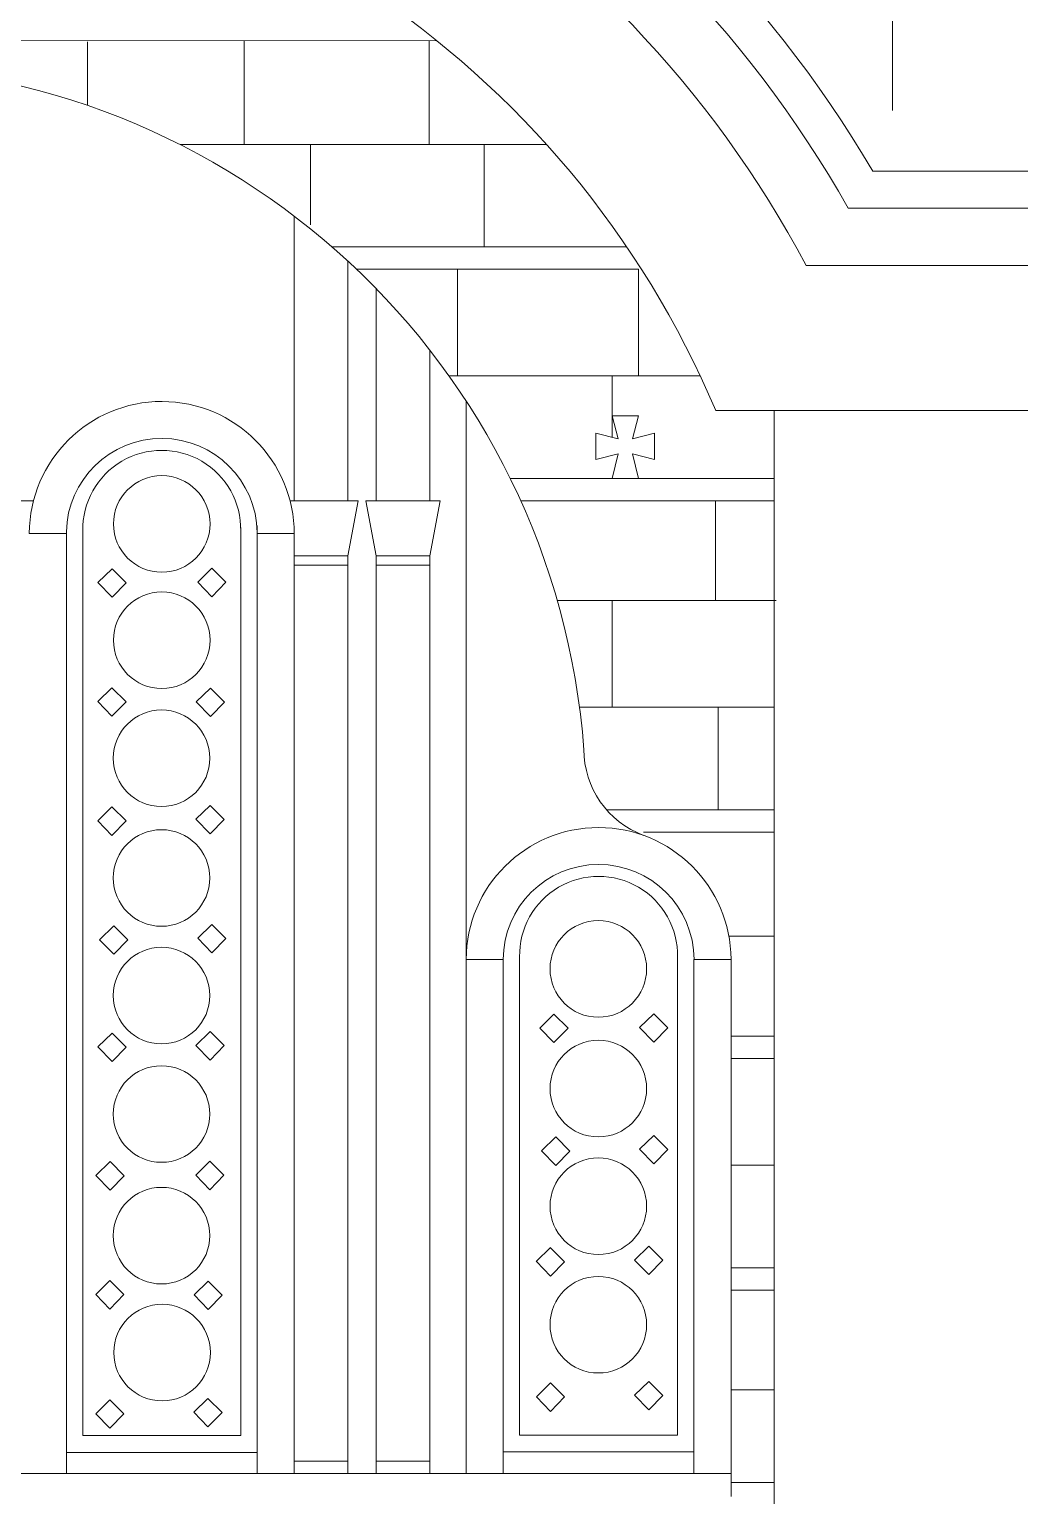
# Model space of a CAD drawing. Header units: millimetres. Extents: x -490789 to -449459, y 209001 to 327650.
# Drawn here: x -469414 to -466049, y 222303 to 227286 of the extents above; entities that cross this region are included whole.
import ezdxf

# ---------------------------------------------------------------- set-up
doc = ezdxf.new("R2010")
doc.units = ezdxf.units.MM
doc.header["$MEASUREMENT"] = 0
for name, color, linetype, lineweight in [('0_Ном._пера__7_Ном._пера__15_Ном._пера__15', 15, 'Continuous', 18), ('0_Ном._пера__7_Ном._пера__1_Ном._пера__1', 1, 'Continuous', 18), ('0_Ном._пера__7_Ном._пера__5_Ном._пера__5', 5, 'Continuous', 18), ('0_Ном._пера__7_Ном._пера__7_Ном._пера__1', 1, 'Continuous', 18), ('0_Ном._пера__7_Ном._пера__7_Ном._пера__7', 7, 'Continuous', 18), ('0_Ном_пера__1_Ном_пера__1_Ном_пера__1_Ном._пера__1_Ном_пера__1_Ном_пера__1_Ном_пера__1_Ном_пера__1_Ном_пера__1_Ном_пера__1_Ном_пера__1_Ном_пера__1_Ном_пера__1_Ном_пера__1_Ном_пера__1_Ном_пера__1_Ном_пера__1_Ном_пера__1_Ном_пера__1_Ном_пера__1_Ном_пера___D_Ном._пера__1', 1, 'Continuous', 18), ('0_Ном_пера__1_Ном_пера__1_Ном_пера__1_Ном_пера__1_Ном_пера__1_Ном_пера__1_Ном_пера__1_Ном_пера__1_Ном_пера__1_Ном_пера__1_Ном._пера__1_Ном_пера__1_Ном_пера__1_Ном_пера__1_Ном_пера__1_Ном_пера__1_Ном_пера__1_Ном_пера__1_Ном_пера__1_Ном_пера__1_Ном_пера___D_Ном._пера__1', 1, 'Continuous', 18), ('0_Ном_пера__5_Ном_пера__5_Ном_пера__5_Ном_пера__5_Ном_пера__5_Ном_пера__5_Ном_пера__5_Ном_пера__5_Ном_пера__5_Ном_пера__5_Ном_пера__5_Ном_пера__5_Ном_пера__5_Ном_пера__5_Ном_пера__5_Ном_пера__5_Ном._пера__5_Ном_пера__5_Ном_пера__5_Ном_пера__5_Ном_пера___7_Ном._пера__5', 5, 'Continuous', 18), ('0_Ном_пера__7_Ном._пера__7_Ном_пера__7_Ном_пера__7_Ном_пера__7_Ном_пера__7_Ном_пера__7_Ном_пера__7_Ном_пера__7_Ном_пера__7_Ном_пера__7_Ном_пера__7_Ном_пера__7_Ном_пера__7_Ном_пера__7_Ном_пера__7_Ном_пера__7_Ном_пера__7_Ном_пера__7_Ном_пера__7_Ном_пера___7_Ном._пера__7', 7, 'Continuous', 18), ('0_Ном_пера__7_Ном_пера__7_Ном._пера__7_Ном_пера__7_Ном_пера__7_Ном_пера__7_Ном_пера__7_Ном_пера__7_Ном_пера__7_Ном_пера__7_Ном_пера__7_Ном_пера__7_Ном_пера__7_Ном_пера__7_Ном_пера__7_Ном_пера__7_Ном_пера__7_Ном_пера__7_Ном_пера__7_Ном_пера__7_Ном_пера___3_Ном._пера__7', 7, 'Continuous', 18), ('0_Ном_пера__7_Ном_пера__7_Ном_пера__7_Ном._пера__7_Ном_пера__7_Ном_пера__7_Ном_пера__7_Ном_пера__7_Ном_пера__7_Ном_пера__7_Ном_пера__7_Ном_пера__7_Ном_пера__7_Ном_пера__7_Ном_пера__7_Ном_пера__7_Ном_пера__7_Ном_пера__7_Ном_пера__7_Ном_пера__7_Ном_пера___5_Ном._пера__7', 7, 'Continuous', 18), ('0_Ном_пера__7_Ном_пера__7_Ном_пера__7_Ном_пера__7_Ном_пера__7_Ном_пера__7_Ном_пера__7_Ном_пера__7_Ном_пера__7_Ном._пера__7_Ном_пера__7_Ном_пера__7_Ном_пера__7_Ном_пера__7_Ном_пера__7_Ном_пера__7_Ном_пера__7_Ном_пера__7_Ном_пера__7_Ном_пера__7_Ном_пера___7_Ном._пера__7', 7, 'Continuous', 18), ('0_Ном_пера__7_Ном_пера__7_Ном_пера__7_Ном_пера__7_Ном_пера__7_Ном_пера__7_Ном_пера__7_Ном_пера__7_Ном_пера__7_Ном_пера__7_Ном_пера__7_Ном_пера__7_Ном_пера__7_Ном_пера__7_Ном_пера__7_Ном._пера__7_Ном_пера__7_Ном._пера__7_Ном_пера__7_Ном._пера__7_Ном_пера_2_Ном._пера__7', 7, 'Continuous', 18), ('0_Ном_пера__7_Ном_пера__7_Ном_пера__7_Ном_пера__7_Ном_пера__7_Ном_пера__7_Ном_пера__7_Ном_пера__7_Ном_пера__7_Ном_пера__7_Ном_пера__7_Ном_пера__7_Ном_пера__7_Ном_пера__7_Ном_пера__7_Ном_пера__7_Ном_пера__7_Ном_пера__7_Ном._пера__7_Ном_пера__7_Ном._пера__5_Ном._пера__7', 7, 'Continuous', 18), ('0_Ном_пера__7_Ном_пера__7_Ном_пера__7_Ном_пера__7_Ном_пера__7_Ном_пера__7_Ном_пера__7_Ном_пера__7_Ном_пера__7_Ном_пера__7_Ном_пера__7_Ном_пера__7_Ном_пера__7_Ном_пера__7_Ном_пера__7_Ном_пера__7_Ном_пера__7_Ном_пера__7_Ном_пера__7_Ном_пера__7_Ном_пера__7_8_Ном._пера__1', 1, 'Continuous', 18), ('0_Ном_пера__7_Ном_пера__7_Ном_пера__7_Ном_пера__7_Ном_пера__7_Ном_пера__7_Ном_пера__7_Ном_пера__7_Ном_пера__7_Ном_пера__7_Ном_пера__7_Ном_пера__7_Ном_пера__7_Ном_пера__7_Ном_пера__7_Ном_пера__7_Ном_пера__7_Ном_пера__7_Ном_пера__7_Ном_пера__7_Ном_пера__7_C_Ном._пера__1', 1, 'Continuous', 18), ('0_Ном_пера__7_Ном_пера__7_Ном_пера__7_Ном_пера__7_Ном_пера__7_Ном_пера__7_Ном_пера__7_Ном_пера__7_Ном_пера__7_Ном_пера__7_Ном_пера__7_Ном_пера__7_Ном_пера__7_Ном_пера__7_Ном_пера__7_Ном_пера__7_Ном_пера__7_Ном_пера__7_Ном_пера__7_Ном_пера__7_Ном_пера__7_C_Ном._пера__7', 7, 'Continuous', 18), ('hatch_Ном_пера__254_Ном_пера__254_Ном_пера__254_Ном._пера__254_Ном_пера__254_Ном._пера__9_Ном_пера__9_Ном_пера__9_Ном_пера__12_Ном_пера__12_Ном_пера__12_Ном_пера__12_Ном_пера__12_Ном_пера__12_Ном_пера__1_Ном_пера__1_Ном_пера__1_Ном_пера__1_Ном_пера__1_Н_B_Ном._пера__1', 1, 'Continuous', 18), ('Line 0.25_Ном_пера__7_Ном_пера__7_Ном_пера__7_Ном_пера__7_Ном_пера__7_Ном_пера__7_Ном_пера__7_Ном_пера__7_Ном_пера__7_Ном_пера__7_Ном_пера__7_Ном._пера__7_Ном._пера__8_Ном._пера__8_Ном._пера__8_Ном._пера__8_Ном._пера__8', 8, 'Continuous', 18)]:
    doc.layers.add(name, color=color, linetype=linetype, lineweight=lineweight)

msp = doc.modelspace()

# ---------------------------------------------------------------- linework, layer by layer
at = {"layer": '0_Ном._пера__7_Ном._пера__15_Ном._пера__15', "linetype": 'Continuous'}
msp.add_line((-465984, 225990.2), (-466883.3, 225990.2), dxfattribs=at)
at = {"layer": '0_Ном._пера__7_Ном._пера__1_Ном._пера__1', "linetype": 'Continuous'}
msp.add_line((-466883.3, 223863.8), (-467030.1, 223863.8), dxfattribs=at)
at = {"layer": '0_Ном._пера__7_Ном._пера__5_Ном._пера__5', "linetype": 'Continuous'}
for centre in [(-468964.3, 225604.7), (-468964.3, 225209.5), (-468964.3, 225209.5), (-468965.1, 224808.4), (-468965.1, 224808.4), (-468965.1, 224401.6), (-468965.1, 224401.6), (-467481, 224092.6), (-468965.1, 224002), (-468965.1, 224002), (-467481, 223685.8), (-467481, 223685.8), (-468965.1, 223599.4), (-467481, 223286.1), (-467481, 223286.1), (-468965.1, 223186.2), (-468965.1, 223186.2), (-467481, 222883.5), (-468963.2, 222788.8)]:
    msp.add_circle(centre, 164.1, dxfattribs=at)
at = {"layer": '0_Ном._пера__7_Ном._пера__7_Ном._пера__1', "linetype": 'Continuous'}
for centre, radius, start, end in [((-468964.3, 225570.8), 450, 0, 179.7617), ((-468964.3, 225571.1), 324.3, 0.7789, 178.7941), ((-467480.1, 224123.1), 450, 0.2357, 179.7617), ((-467480.1, 224123.4), 324.3, 0.27, 179.73)]:
    msp.add_arc(centre, radius, start, end, dxfattribs=at)
at = {"layer": '0_Ном._пера__7_Ном._пера__7_Ном._пера__7', "linetype": 'Continuous'}
for p, q in [((-468458.5, 226894.6), (-468458.5, 226620.7)), ((-466548.2, 226803.5), (-465626.1, 226803.5)), ((-466631.9, 226677.9), (-465764.4, 226677.9)), ((-468514.3, 226650.8), (-468514.3, 225683.3)), ((-468331.7, 226497.7), (-468331.7, 225683.3)), ((-465983.3, 226482.8), (-466774.9, 226482.8)), ((-467959.4, 226470.2), (-467959.4, 226107.6)), ((-468235.5, 226404), (-468235.5, 225683.3)), ((-468053, 226194.6), (-468053, 225683.3)), ((-466883.3, 225990.2), (-467082.6, 225990.2)), ((-467082.2, 225990.2), (-466883.3, 225990.2)), ((-466883.3, 225990.2), (-466883.3, 219305.6)), ((-469604.3, 225683.3), (-469400, 225683.3)), ((-468528.6, 225683.3), (-468296.6, 225683.3)), ((-468332.1, 225496.3), (-468296.6, 225683.3)), ((-468271, 225683.3), (-468017.8, 225683.3)), ((-468235.5, 225496.3), (-468271, 225683.3)), ((-468053.3, 225496.3), (-468017.8, 225683.3)), ((-469232.5, 225592.2), (-469232.5, 222507)), ((-468696.1, 225592.3), (-468696.1, 222507)), ((-468640, 225599.1), (-468640, 222377.8)), ((-468514.3, 225585.5), (-468514.3, 222377.8)), ((-469288.5, 225577.9), (-469288.5, 222377.8)), ((-468331.7, 225496.3), (-468514.3, 225496.3)), ((-468331.7, 225496.3), (-468331.7, 222378.1)), ((-468235.5, 225496.3), (-468235.5, 222377.8)), ((-468053, 225496.3), (-468235.5, 225496.3)), ((-468053, 225496.3), (-468053, 222378.1)), ((-468696.1, 225442.5), (-468696.1, 223610.9)), ((-468640, 225431.3), (-468640, 223029.6)), ((-468514.3, 225464.6), (-468331.7, 225464.6)), ((-468235.5, 225464.6), (-468053, 225464.6)), ((-468514.3, 225428.1), (-468514.3, 223029.6)), ((-468514.3, 225428.1), (-468514.3, 223029.6)), ((-468514.3, 225427.9), (-468514.3, 223029.6)), ((-468514.3, 225427.9), (-468514.3, 223029.6)), ((-468514.3, 225427.9), (-468514.3, 223029.6)), ((-468514.3, 225427.9), (-468514.3, 223029.6)), ((-466876.5, 225344.6), (-467620.6, 225344.6)), ((-467211.9, 224144.6), (-467211.9, 222508.3)), ((-467804.3, 224127.7), (-467804.3, 222378.1)), ((-467748.3, 224133), (-467748.3, 222508.3)), ((-467155.9, 224124.9), (-467155.9, 222378.2)), ((-466884.1, 222662.1), (-467030.1, 222662.1)), ((-469232.5, 222507), (-468696.1, 222507)), ((-467748.3, 222508.3), (-467211.9, 222508.3)), ((-469288.5, 222449.8), (-468640, 222449.8)), ((-467804.3, 222451.1), (-467155.9, 222451.1)), ((-468514.3, 222420.3), (-468331.7, 222420.3)), ((-468235.5, 222420.3), (-468053, 222420.3)), ((-473078.6, 222377.8), (-467030.1, 222378.2)), ((-468206, 222378.1), (-467557.5, 222378.1))]:
    msp.add_line(p, q, dxfattribs=at)
for centre, radius, start, end in [((-470054.3, 224734.6), 4071, 30.5449, 149.4551), ((-470054.3, 224734.6), 3936, 29.5894, 150.4133), ((-470054.3, 224734.6), 3716.6, 28.0623, 151.9407), ((-470054.3, 224734.6), 3226.5, 22.9021, 157.0979), ((-470035.6, 224651.2), 2512.5, 4.2317, 175.8912), ((-468964.3, 225586.5), 268.3, 358.7614, 181.2231), ((-467480.1, 224138.8), 268.3, 358.7614, 181.2231)]:
    msp.add_arc(centre, radius, start, end, dxfattribs=at)
at = {"layer": '0_Ном_пера__1_Ном_пера__1_Ном_пера__1_Ном._пера__1_Ном_пера__1_Ном_пера__1_Ном_пера__1_Ном_пера__1_Ном_пера__1_Ном_пера__1_Ном_пера__1_Ном_пера__1_Ном_пера__1_Ном_пера__1_Ном_пера__1_Ном_пера__1_Ном_пера__1_Ном_пера__1_Ном_пера__1_Ном_пера__1_Ном_пера___D_Ном._пера__1', "linetype": 'Continuous'}
for p, q in [((-468029.9, 227246.9), (-472077.8, 227247.6)), ((-467384.5, 226546.3), (-468385.9, 226546.3)), ((-467344.4, 226470.2), (-468302.4, 226470.2)), ((-467780.6, 225759.3), (-466882.6, 225759.3)), ((-467744.8, 225683.3), (-466883.3, 225683.3)), ((-467453.3, 224633.7), (-466883.3, 224633.7)), ((-467327.2, 224557.6), (-466883.3, 224557.6)), ((-467030.1, 223863.8), (-466961.2, 223863.8)), ((-467030.1, 223787.8), (-466883.3, 223787.8)), ((-467030.1, 223076.8), (-466883.3, 223076.8)), ((-467030.1, 223000.8), (-466883.3, 223000.8)), ((-467030.1, 222347.1), (-466883.3, 222347.1))]:
    msp.add_line(p, q, dxfattribs=at)
at = {"layer": '0_Ном_пера__1_Ном_пера__1_Ном_пера__1_Ном_пера__1_Ном_пера__1_Ном_пера__1_Ном_пера__1_Ном_пера__1_Ном_пера__1_Ном_пера__1_Ном._пера__1_Ном_пера__1_Ном_пера__1_Ном_пера__1_Ном_пера__1_Ном_пера__1_Ном_пера__1_Ном_пера__1_Ном_пера__1_Ном_пера__1_Ном_пера___D_Ном._пера__1', "linetype": 'Continuous'}
msp.add_line((-467290.3, 225913.7), (-467290.3, 225823.4), dxfattribs=at)
at = {"layer": '0_Ном_пера__5_Ном_пера__5_Ном_пера__5_Ном_пера__5_Ном_пера__5_Ном_пера__5_Ном_пера__5_Ном_пера__5_Ном_пера__5_Ном_пера__5_Ном_пера__5_Ном_пера__5_Ном_пера__5_Ном_пера__5_Ном_пера__5_Ном_пера__5_Ном._пера__5_Ном_пера__5_Ном_пера__5_Ном_пера__5_Ном_пера___7_Ном._пера__5', "linetype": 'Continuous'}
for p, q in [((-469133.1, 225452.6), (-469181.3, 225405.4)), ((-469133.1, 225452.6), (-469085.4, 225404.9)), ((-468793.9, 225454), (-468842.2, 225406.8)), ((-468793.9, 225454), (-468746.2, 225406.3)), ((-469181.3, 225405.4), (-469133.1, 225356)), ((-469085.4, 225404.9), (-469133.1, 225356)), ((-468842.2, 225406.8), (-468793.9, 225357.4)), ((-468746.2, 225406.3), (-468793.9, 225357.4)), ((-469133.5, 225048.3), (-469181.7, 225001.2)), ((-469133.5, 225048.3), (-469085.8, 225000.7)), ((-468799.2, 225046.9), (-468847.4, 224999.8)), ((-468799.2, 225046.9), (-468751.5, 224999.3)), ((-469181.7, 225001.2), (-469133.5, 224951.7)), ((-469085.8, 225000.7), (-469133.5, 224951.7)), ((-468847.4, 224999.8), (-468799.2, 224950.3)), ((-468751.5, 224999.3), (-468799.2, 224950.3)), ((-469133.5, 224643.1), (-469181.7, 224596)), ((-469133.5, 224643.1), (-469085.8, 224595.4)), ((-468800.3, 224648.3), (-468848.5, 224601.1)), ((-468800.3, 224648.3), (-468752.6, 224600.6)), ((-469181.7, 224596), (-469133.5, 224546.5)), ((-469085.8, 224595.4), (-469133.5, 224546.5)), ((-468848.5, 224601.1), (-468800.3, 224551.6)), ((-468752.6, 224600.6), (-468800.3, 224551.6)), ((-469127.2, 224238.9), (-469175.4, 224191.7)), ((-469127.2, 224238.9), (-469079.5, 224191.2)), ((-468794, 224244), (-468842.3, 224196.9)), ((-468794, 224244), (-468746.3, 224196.3)), ((-469175.4, 224191.7), (-469127.2, 224142.3)), ((-469079.5, 224191.2), (-469127.2, 224142.3)), ((-468842.3, 224196.9), (-468794, 224147.4)), ((-468746.3, 224196.3), (-468794, 224147.4)), ((-467631.6, 223938.9), (-467679.8, 223891.7)), ((-467631.6, 223938.9), (-467583.9, 223891.2)), ((-467292.5, 223940.3), (-467340.7, 223893.1)), ((-467292.5, 223940.3), (-467244.8, 223892.6)), ((-467679.8, 223891.7), (-467631.6, 223842.3)), ((-467583.9, 223891.2), (-467631.6, 223842.3)), ((-467340.7, 223893.1), (-467292.5, 223843.7)), ((-467244.8, 223892.6), (-467292.5, 223843.7)), ((-469133, 223874.5), (-469181.3, 223827.3)), ((-469133, 223874.5), (-469085.3, 223826.8)), ((-468799.9, 223879.6), (-468848.1, 223832.5)), ((-468799.9, 223879.6), (-468752.2, 223832)), ((-469181.3, 223827.3), (-469133, 223777.9)), ((-469085.3, 223826.8), (-469133, 223777.9)), ((-468848.1, 223832.5), (-468799.9, 223783)), ((-468752.2, 223832), (-468799.9, 223783)), ((-467625.7, 223521.5), (-467674, 223474.3)), ((-467625.7, 223521.5), (-467578.1, 223473.8)), ((-467292.6, 223526.6), (-467340.8, 223479.5)), ((-467292.6, 223526.6), (-467244.9, 223478.9)), ((-469140, 223437.6), (-469188.3, 223390.4)), ((-469140, 223437.6), (-469092.3, 223389.9)), ((-468800.9, 223439), (-468849.1, 223391.8)), ((-468800.9, 223439), (-468753.2, 223391.3)), ((-467674, 223474.3), (-467625.7, 223424.9)), ((-467578.1, 223473.8), (-467625.7, 223424.9)), ((-467340.8, 223479.5), (-467292.6, 223430)), ((-467244.9, 223478.9), (-467292.6, 223430)), ((-469188.3, 223390.4), (-469140, 223341)), ((-469092.3, 223389.9), (-469140, 223341)), ((-468849.1, 223391.8), (-468800.9, 223342.4)), ((-468753.2, 223391.3), (-468800.9, 223342.4)), ((-467643.5, 223145.5), (-467691.7, 223098.3)), ((-467643.1, 223145.3), (-467595.4, 223097.6)), ((-467309.9, 223150.4), (-467358.2, 223103.3)), ((-467309.9, 223150.4), (-467262.2, 223102.7)), ((-467691.3, 223098.1), (-467643.1, 223048.7)), ((-467595.4, 223097.6), (-467643.1, 223048.7)), ((-467358.2, 223103.3), (-467309.9, 223053.8)), ((-467262.2, 223102.7), (-467309.9, 223053.8)), ((-469140.4, 223033.4), (-469188.7, 222986.2)), ((-469140.4, 223033.4), (-469092.7, 222985.7)), ((-468806.2, 223032), (-468854.4, 222984.8)), ((-468806.2, 223032), (-468758.5, 222984.3)), ((-469188.7, 222986.2), (-469140.4, 222936.8)), ((-469092.7, 222985.7), (-469140.4, 222936.8)), ((-468854.4, 222984.8), (-468806.2, 222935.4)), ((-468758.5, 222984.3), (-468806.2, 222935.4)), ((-467309.9, 222690.7), (-467358.2, 222643.6)), ((-467309.9, 222690.7), (-467262.2, 222643)), ((-467643.1, 222685.6), (-467691.3, 222638.4)), ((-467643.1, 222685.6), (-467595.4, 222637.9)), ((-467358.2, 222643.6), (-467309.9, 222594.1)), ((-467262.2, 222643), (-467309.9, 222594.1)), ((-469140.4, 222628.1), (-469188.7, 222581)), ((-469140.4, 222628.1), (-469092.7, 222580.4)), ((-468807.3, 222633.3), (-468855.5, 222586.1)), ((-468807.3, 222633.3), (-468759.6, 222585.6)), ((-467691.3, 222638.4), (-467643.1, 222589)), ((-467595.4, 222637.9), (-467643.1, 222589)), ((-469188.7, 222581), (-469140.4, 222531.5)), ((-469092.7, 222580.4), (-469140.4, 222531.5)), ((-468855.5, 222586.1), (-468807.3, 222536.7)), ((-468759.6, 222585.6), (-468807.3, 222536.7))]:
    msp.add_line(p, q, dxfattribs=at)
at = {"layer": '0_Ном_пера__7_Ном._пера__7_Ном_пера__7_Ном_пера__7_Ном_пера__7_Ном_пера__7_Ном_пера__7_Ном_пера__7_Ном_пера__7_Ном_пера__7_Ном_пера__7_Ном_пера__7_Ном_пера__7_Ном_пера__7_Ном_пера__7_Ном_пера__7_Ном_пера__7_Ном_пера__7_Ном_пера__7_Ном_пера__7_Ном_пера___7_Ном._пера__7', "linetype": 'Continuous'}
for p, q in [((-468056.1, 226894.6), (-468056.1, 227247.6)), ((-467868.4, 226546.3), (-467868.4, 226894.6)), ((-467344.4, 226107.6), (-467344.4, 226470.2)), ((-467083.2, 225344.6), (-467083.2, 225683.3))]:
    msp.add_line(p, q, dxfattribs=at)
at = {"layer": '0_Ном_пера__7_Ном_пера__7_Ном._пера__7_Ном_пера__7_Ном_пера__7_Ном_пера__7_Ном_пера__7_Ном_пера__7_Ном_пера__7_Ном_пера__7_Ном_пера__7_Ном_пера__7_Ном_пера__7_Ном_пера__7_Ном_пера__7_Ном_пера__7_Ном_пера__7_Ном_пера__7_Ном_пера__7_Ном_пера__7_Ном_пера___3_Ном._пера__7', "linetype": 'Continuous'}
msp.add_line((-468684.7, 226894.6), (-468684.7, 227247.6), dxfattribs=at)
at = {"layer": '0_Ном_пера__7_Ном_пера__7_Ном_пера__7_Ном._пера__7_Ном_пера__7_Ном_пера__7_Ном_пера__7_Ном_пера__7_Ном_пера__7_Ном_пера__7_Ном_пера__7_Ном_пера__7_Ном_пера__7_Ном_пера__7_Ном_пера__7_Ном_пера__7_Ном_пера__7_Ном_пера__7_Ном_пера__7_Ном_пера__7_Ном_пера___5_Ном._пера__7', "linetype": 'Continuous'}
for p, q in [((-469216.3, 227243.5), (-469216.3, 227026.4)), ((-467433.7, 226107.6), (-467433.7, 225899))]:
    msp.add_line(p, q, dxfattribs=at)
at = {"layer": '0_Ном_пера__7_Ном_пера__7_Ном_пера__7_Ном_пера__7_Ном_пера__7_Ном_пера__7_Ном_пера__7_Ном_пера__7_Ном_пера__7_Ном._пера__7_Ном_пера__7_Ном_пера__7_Ном_пера__7_Ном_пера__7_Ном_пера__7_Ном_пера__7_Ном_пера__7_Ном_пера__7_Ном_пера__7_Ном_пера__7_Ном_пера___7_Ном._пера__7', "linetype": 'Continuous'}
for p, q in [((-468900.9, 226894.6), (-467657.5, 226894.6)), ((-467135, 226107.6), (-467988.2, 226107.6)), ((-466883.3, 224981.9), (-467544.9, 224981.9)), ((-466883.3, 223425.1), (-467030.1, 223425.1)), ((-466883.3, 223425.1), (-467030.1, 223425.1))]:
    msp.add_line(p, q, dxfattribs=at)
at = {"layer": '0_Ном_пера__7_Ном_пера__7_Ном_пера__7_Ном_пера__7_Ном_пера__7_Ном_пера__7_Ном_пера__7_Ном_пера__7_Ном_пера__7_Ном_пера__7_Ном_пера__7_Ном_пера__7_Ном_пера__7_Ном_пера__7_Ном_пера__7_Ном._пера__7_Ном_пера__7_Ном._пера__7_Ном_пера__7_Ном._пера__7_Ном_пера_2_Ном._пера__7', "linetype": 'Continuous'}
msp.add_line((-467030.1, 224124.9), (-467030.1, 222299.5), dxfattribs=at)
at = {"layer": '0_Ном_пера__7_Ном_пера__7_Ном_пера__7_Ном_пера__7_Ном_пера__7_Ном_пера__7_Ном_пера__7_Ном_пера__7_Ном_пера__7_Ном_пера__7_Ном_пера__7_Ном_пера__7_Ном_пера__7_Ном_пера__7_Ном_пера__7_Ном_пера__7_Ном_пера__7_Ном_пера__7_Ном._пера__7_Ном_пера__7_Ном._пера__5_Ном._пера__7', "linetype": 'Continuous'}
msp.add_line((-466883.3, 224204.4), (-467037.5, 224204.4), dxfattribs=at)
at = {"layer": '0_Ном_пера__7_Ном_пера__7_Ном_пера__7_Ном_пера__7_Ном_пера__7_Ном_пера__7_Ном_пера__7_Ном_пера__7_Ном_пера__7_Ном_пера__7_Ном_пера__7_Ном_пера__7_Ном_пера__7_Ном_пера__7_Ном_пера__7_Ном_пера__7_Ном_пера__7_Ном_пера__7_Ном_пера__7_Ном_пера__7_Ном_пера__7_8_Ном._пера__1', "linetype": 'Continuous'}
for p, q in [((-467433.9, 225972.2), (-467413.6, 225893.7)), ((-467345, 225972.6), (-467365.3, 225893.7)), ((-467488.9, 225913.7), (-467413.6, 225893.7)), ((-467365.3, 225893.7), (-467290.2, 225913.7)), ((-467489, 225823.4), (-467413.7, 225843.5)), ((-467413.7, 225843.5), (-467433.7, 225759.3)), ((-467365.3, 225843.5), (-467290.3, 225823.4)), ((-467345, 225759.1), (-467365.3, 225843.5))]:
    msp.add_line(p, q, dxfattribs=at)
at = {"layer": '0_Ном_пера__7_Ном_пера__7_Ном_пера__7_Ном_пера__7_Ном_пера__7_Ном_пера__7_Ном_пера__7_Ном_пера__7_Ном_пера__7_Ном_пера__7_Ном_пера__7_Ном_пера__7_Ном_пера__7_Ном_пера__7_Ном_пера__7_Ном_пера__7_Ном_пера__7_Ном_пера__7_Ном_пера__7_Ном_пера__7_Ном_пера__7_C_Ном._пера__1', "linetype": 'Continuous'}
for p, q in [((-469414.3, 225572.6), (-469288.5, 225572.6)), ((-468640, 225572.6), (-468514.3, 225572.6)), ((-467930.1, 224124.9), (-467804.3, 224124.9)), ((-467155.8, 224124.9), (-467030.1, 224124.9))]:
    msp.add_line(p, q, dxfattribs=at)
at = {"layer": '0_Ном_пера__7_Ном_пера__7_Ном_пера__7_Ном_пера__7_Ном_пера__7_Ном_пера__7_Ном_пера__7_Ном_пера__7_Ном_пера__7_Ном_пера__7_Ном_пера__7_Ном_пера__7_Ном_пера__7_Ном_пера__7_Ном_пера__7_Ном_пера__7_Ном_пера__7_Ном_пера__7_Ном_пера__7_Ном_пера__7_Ном_пера__7_C_Ном._пера__7', "linetype": 'Continuous'}
for p, q in [((-467930.1, 226022.2), (-467930.1, 222378.1)), ((-467433.5, 225344.6), (-467433.5, 224981.9)), ((-467073.4, 224981.9), (-467073.4, 224633.7))]:
    msp.add_line(p, q, dxfattribs=at)
msp.add_arc((-467218.1, 224838.5), 311.9, 180.0217, 249.5276, dxfattribs=at)
at = {"layer": 'hatch_Ном_пера__254_Ном_пера__254_Ном_пера__254_Ном._пера__254_Ном_пера__254_Ном._пера__9_Ном_пера__9_Ном_пера__9_Ном_пера__12_Ном_пера__12_Ном_пера__12_Ном_пера__12_Ном_пера__12_Ном_пера__12_Ном_пера__1_Ном_пера__1_Ном_пера__1_Ном_пера__1_Ном_пера__1_Н_B_Ном._пера__1', "linetype": 'Continuous'}
for p, q in [((-467433.7, 225972.3), (-467345, 225972.5)), ((-467488.9, 225913.7), (-467489, 225823.4))]:
    msp.add_line(p, q, dxfattribs=at)
at = {"layer": 'Line 0.25_Ном_пера__7_Ном_пера__7_Ном_пера__7_Ном_пера__7_Ном_пера__7_Ном_пера__7_Ном_пера__7_Ном_пера__7_Ном_пера__7_Ном_пера__7_Ном_пера__7_Ном._пера__7_Ном._пера__8_Ном._пера__8_Ном._пера__8_Ном._пера__8_Ном._пера__8', "linetype": 'Continuous'}
msp.add_line((-466481, 228901.2), (-466481, 227009.8), dxfattribs=at)

doc.saveas('drawing.dxf')
